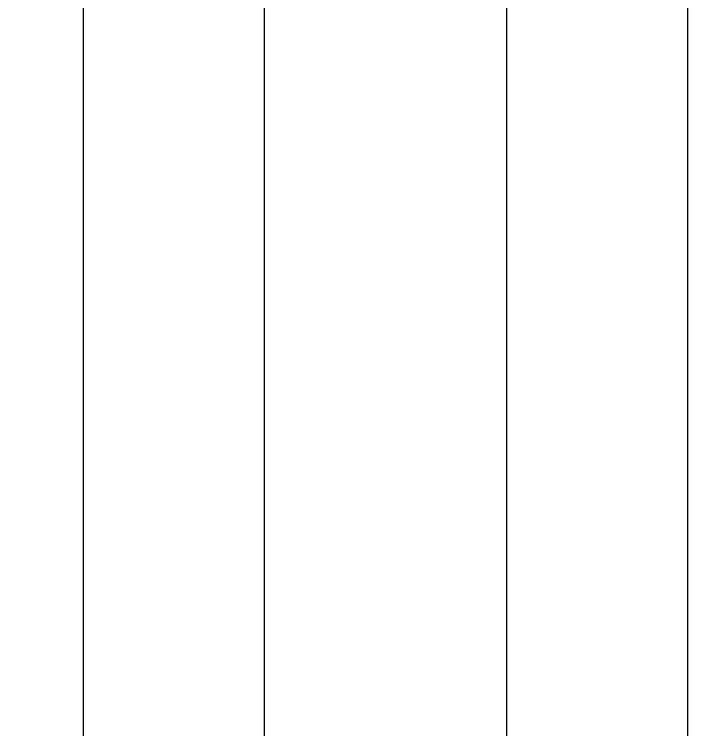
# Model space of a CAD drawing. Header units: millimetres. Extents: x 732 to 1037, y 127 to 299.
# Drawn here: x 736.7462 to 736.8576, y 282.9248 to 283.0433 of the extents above; entities that cross this region are included whole.
import ezdxf

# ---------------------------------------------------------------- set-up
doc = ezdxf.new("R2010")
doc.units = ezdxf.units.MM
doc.layers.add('I-ARQ', color=8, linetype='Continuous')

msp = doc.modelspace()

# ---------------------------------------------------------------- linework, layer by layer
at = {"layer": 'I-ARQ'}
for p, q in [((736.82758, 283.82753), (736.82758, 282.61753)), ((736.85758, 283.82753), (736.85758, 282.61753)), ((736.75758, 283.21753), (736.75758, 282.61753)), ((736.78758, 282.61753), (736.78758, 283.21753))]:
    msp.add_line(p, q, dxfattribs=at)
msp.add_arc((736.78758, 282.61753), 0.6, 90, 180, dxfattribs=at)

doc.saveas('drawing.dxf')
